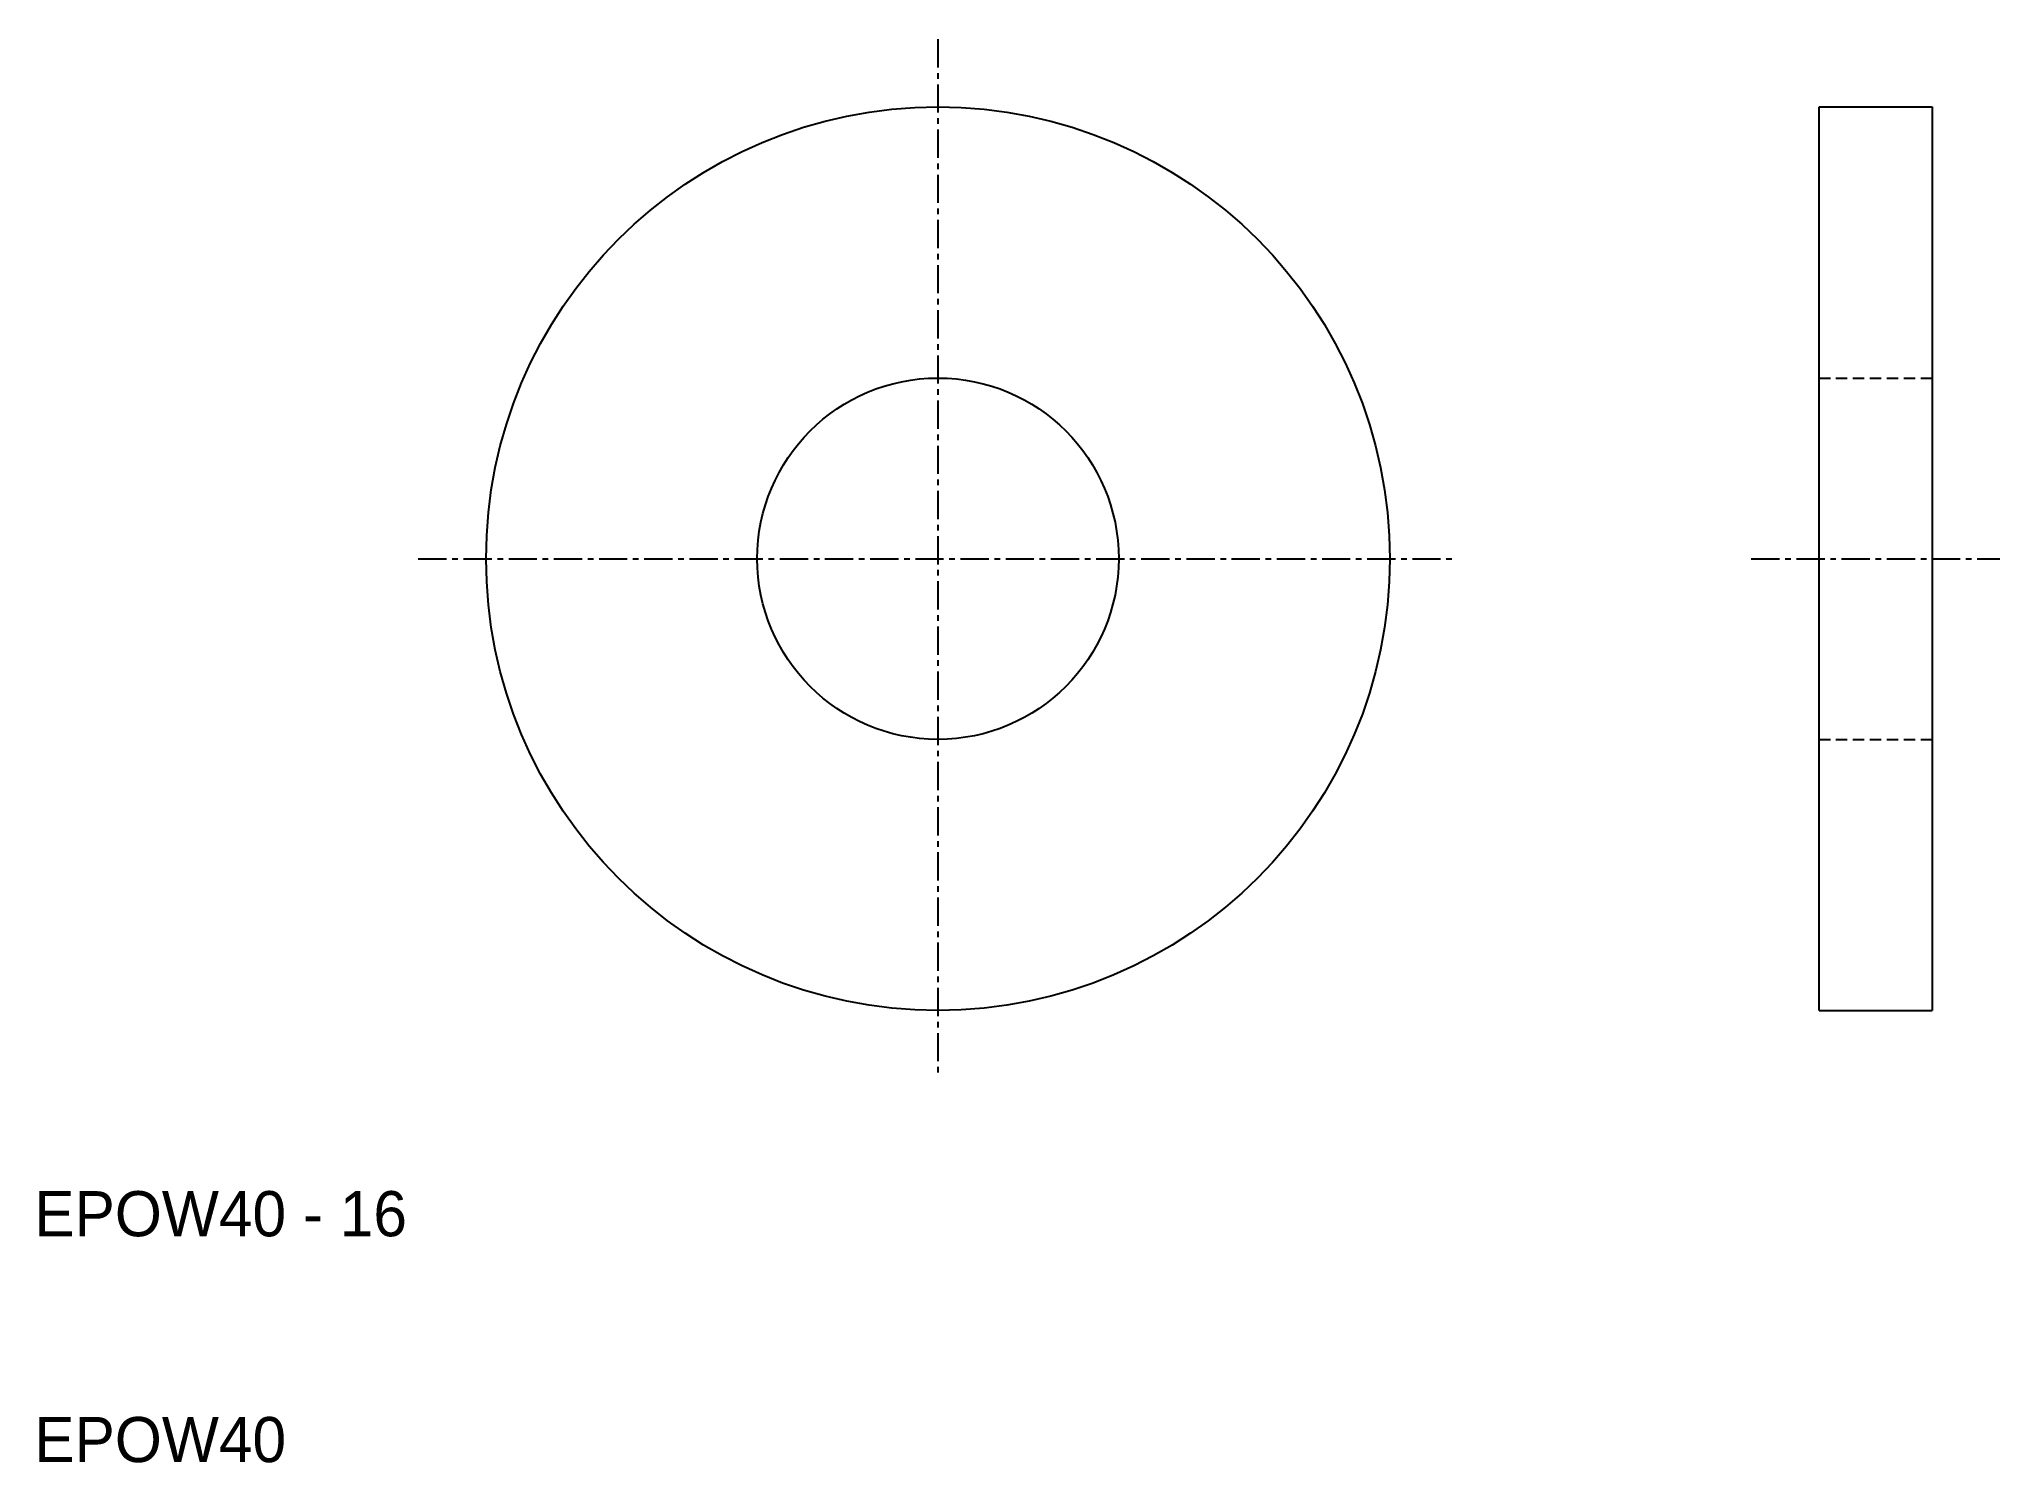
# Model space of a CAD drawing. Extents: x 10.2 to 97, y 10 to 73.
import ezdxf

# ---------------------------------------------------------------- set-up
doc = ezdxf.new("R2010")
doc.units = 0
doc.linetypes.add('CENTER', pattern=[2, 1.25, -0.25, 0.25, -0.25])
doc.linetypes.add('DASHED', pattern=[0.75, 0.5, -0.25])
doc.layers.get('0').update_dxf_attribs({"linetype": 'CONTINUOUS'})
doc.layers.add('CENTER', color=1, linetype='CENTER')

msp = doc.modelspace()

# ---------------------------------------------------------------- linework, layer by layer
at = {"color": 7, "linetype": 'CONTINUOUS'}
for p, q in [((89, 30), (89, 70)), ((89, 70), (94, 70)), ((94, 70), (94, 30)), ((89, 30), (94, 30))]:
    msp.add_line(p, q, dxfattribs=at)
at = {"color": 3, "linetype": 'DASHED'}
for p, q in [((89, 58), (94, 58)), ((89, 42), (94, 42))]:
    msp.add_line(p, q, dxfattribs=at)
at = {"color": 7, "linetype": 'CONTINUOUS'}
for radius in [20, 8]:
    msp.add_circle((50, 50), radius, dxfattribs=at)
at = {"layer": 'CENTER', "color": 1, "linetype": 'CENTER'}
for p, q in [((50, 73), (50, 27)), ((27, 50), (73, 50)), ((86, 50), (97, 50))]:
    msp.add_line(p, q, dxfattribs=at)

# ---------------------------------------------------------------- texts
at = {"color": 7, "linetype": 'CONTINUOUS'}
for s, p in [('EPOW40 - 16', (10, 20)), ('EPOW40', (10, 10))]:
    msp.add_text(s, height=2, dxfattribs=at).set_placement(p)

doc.saveas('drawing.dxf')
